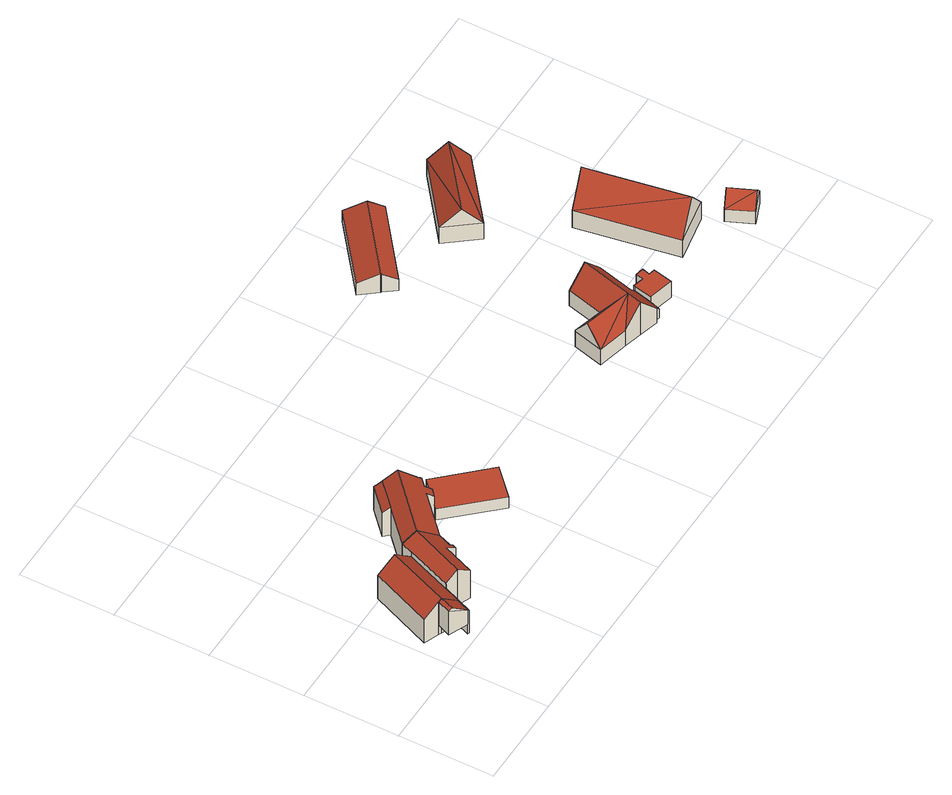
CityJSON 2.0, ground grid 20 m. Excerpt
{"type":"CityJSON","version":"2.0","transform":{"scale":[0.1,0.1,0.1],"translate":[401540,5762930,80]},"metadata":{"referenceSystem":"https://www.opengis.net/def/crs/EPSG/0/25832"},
"CityObjects":{
"building1":{"type":"Building","attributes":{"Gemeindeschluessel":"05515000","Geometrietyp2DReferenz":"3000","function":"51009_1610","roofType":"3100","measuredHeight":6.68},"geometry":[{"type":"Solid","lod":"2","boundaries":[[[[0,1,2,3]],[[4,5,1,0]],[[6,7,5,4]],[[3,2,7,6]],[[0,8,4]],[[6,9,3]],[[3,9,8,0]],[[4,8,9,6]],[[1,5,7,2]]]],"semantics":{"surfaces":[{"type":"WallSurface"},{"type":"RoofSurface"},{"type":"GroundSurface"}],"values":[[0,0,0,0,0,0,1,1,2]]}}]},
"building2":{"type":"Building","attributes":{"Gemeindeschluessel":"05515000","Geometrietyp2DReferenz":"3000","function":"31001_1000"},"address":[{"country":"Germany","locality":"Münster","thoroughfareNumber":"107","thoroughfareName":"Hochherzweg"}],"children":["building2-1","building2-2","building2-3","building2-4"]},
"building2-1":{"type":"BuildingPart","attributes":{"roofType":"2100","measuredHeight":7.37},"parents":["building2"],"geometry":[{"type":"Solid","lod":"2","boundaries":[[[[10,11,12,13]],[[14,11,10]],[[15,16,11,14]],[[17,18,16,15]],[[19,20,18,17]],[[13,12,21,22]],[[19,17,15,14,10,13,22]],[[11,16,18,20,21,12]],[[21,20,19,22]]]],"semantics":{"surfaces":[{"type":"WallSurface"},{"type":"RoofSurface"},{"type":"GroundSurface"},{"type":"ClosureSurface"}],"values":[[0,0,0,0,0,0,1,2,3]]}}]},
"building2-2":{"type":"BuildingPart","attributes":{"roofType":"3100","measuredHeight":9.61},"parents":["building2"],"geometry":[{"type":"Solid","lod":"2","boundaries":[[[[23,24,25,26]],[[27,28,24,23]],[[29,30,28,27]],[[31,32,30,29]],[[33,34,32,31]],[[35,36,34,33]],[[22,21,37,38,39]],[[40,41,20,19]],[[42,43,41,40]],[[44,45,43,42]],[[26,25,45,44]],[[19,22,39,46,40]],[[35,33,31,29,27,23,26,44,42,40,46]],[[24,28,30,32,34,36,47,37,21,20,41,43,45,25]],[[47,36,35,46]],[[38,46,39]],[[37,47,46,38]],[[20,21,22,19]]]],"semantics":{"surfaces":[{"type":"WallSurface"},{"type":"RoofSurface"},{"type":"GroundSurface"},{"type":"ClosureSurface"}],"values":[[0,0,0,0,0,0,0,0,0,0,0,1,1,2,3,0,3,3]]}}]},
"building2-3":{"type":"BuildingPart","attributes":{"roofType":"3100","measuredHeight":9.61},"parents":["building2"],"geometry":[{"type":"Solid","lod":"2","boundaries":[[[[48,49,50,51]],[[38,37,49,48]],[[52,53,36,35,54]],[[55,56,53,52]],[[57,58,56,55]],[[59,60,58,57]],[[61,62,60,59]],[[63,64,62,61]],[[65,66,64,63]],[[67,68,69,66,65]],[[61,59,57,55,52,54,46,63]],[[38,48,51,67,65,63,46]],[[49,37,47,36,53,56,58,60,62,64,66,69]],[[50,68,67,51]],[[49,69,68,50]],[[47,37,38,46]],[[35,46,54]],[[36,47,46,35]]]],"semantics":{"surfaces":[{"type":"WallSurface"},{"type":"RoofSurface"},{"type":"GroundSurface"},{"type":"ClosureSurface"}],"values":[[0,0,0,0,0,0,0,0,0,0,1,1,2,0,3,3,0,3]]}}]},
"building2-4":{"type":"BuildingPart","attributes":{"roofType":"3100","measuredHeight":9.24},"parents":["building2"],"geometry":[{"type":"Solid","lod":"2","boundaries":[[[[70,71,72,73]],[[74,49,71,70]],[[50,49,74]],[[75,66,69,68]],[[76,77,66,75]],[[78,79,77,76]],[[80,81,79,78]],[[8,82,81,80]],[[0,83,82,8]],[[84,85,83,0]],[[73,72,85,84]],[[80,78,76,75,68,50,74,70,8]],[[73,84,0,8,70]],[[71,49,69,66,77,79,81,82,83,85,72]],[[69,49,50,68]]]],"semantics":{"surfaces":[{"type":"WallSurface"},{"type":"RoofSurface"},{"type":"GroundSurface"},{"type":"ClosureSurface"}],"values":[[0,0,0,0,0,0,0,0,0,0,0,1,1,2,3]]}}]},
"building3":{"type":"Building","attributes":{"Geometrietyp2DReferenz":"3000","Gemeindeschluessel":"05515000","function":"31001_1000","roofType":"1000","measuredHeight":2.96},"geometry":[{"type":"Solid","lod":"2","boundaries":[[[[86,32,87,88]],[[89,30,32,86]],[[90,91,30,89]],[[92,93,91,90]],[[94,95,93,92]],[[88,87,95,94]],[[92,90,89,86,88,94]],[[32,30,91,93,95,87]]]],"semantics":{"surfaces":[{"type":"WallSurface"},{"type":"RoofSurface"},{"type":"GroundSurface"}],"values":[[0,0,0,0,0,0,1,2]]}}]},
"building4":{"type":"Building","attributes":{"Gemeindeschluessel":"05515000","Geometrietyp2DReferenz":"3000","function":"31001_1000"},"address":[{"country":"Germany","locality":"Münster","thoroughfareNumber":"108a","thoroughfareName":"Hochherzweg"}],"children":["building4-1","building4-2"]},
"building4-1":{"type":"BuildingPart","attributes":{"roofType":"5000","measuredHeight":8.66},"parents":["building4"],"geometry":[{"type":"Solid","lod":"2","boundaries":[[[[96,97,98,99]],[[100,101,97,96]],[[102,103,101,100]],[[104,105,103,102]],[[106,107,105,104]],[[108,99,106]],[[109,108,106]],[[104,110,111,109,106]],[[108,109,96]],[[99,108,96]],[[111,110,102,100]],[[110,104,102]],[[109,111,100,96]],[[98,97,101,103,105,107]],[[98,107,106,99]]]],"semantics":{"surfaces":[{"type":"WallSurface"},{"type":"RoofSurface"},{"type":"GroundSurface"},{"type":"ClosureSurface"}],"values":[[0,0,0,0,0,1,1,1,1,1,0,0,0,2,3]]}}]},
"building4-2":{"type":"BuildingPart","attributes":{"roofType":"3100","measuredHeight":8.66},"parents":["building4"],"geometry":[{"type":"Solid","lod":"2","boundaries":[[[[112,113,114,115]],[[116,117,113,112]],[[118,119,117,116]],[[120,121,119,118]],[[122,123,121,120]],[[99,98,123,122]],[[124,125,107,106]],[[126,127,125,124]],[[128,129,127,126]],[[130,131,129,128]],[[115,114,131,130]],[[124,106,99,122,126]],[[120,118,116,112,115,130,128,126,122]],[[113,117,119,121,123,98,107,125,127,129,131,114]],[[107,98,99,106]]]],"semantics":{"surfaces":[{"type":"WallSurface"},{"type":"RoofSurface"},{"type":"GroundSurface"},{"type":"ClosureSurface"}],"values":[[0,0,0,0,0,0,0,0,0,0,0,1,1,2,3]]}}]},
"building5":{"type":"Building","attributes":{"Gemeindeschluessel":"05515000","Geometrietyp2DReferenz":"3000","function":"31001_2460","roofType":"3100","measuredHeight":4.94},"geometry":[{"type":"Solid","lod":"2","boundaries":[[[[132,133,134,135]],[[136,137,133,132]],[[138,139,137,136]],[[140,141,139,138]],[[142,143,141,140]],[[144,145,143,142]],[[146,147,145,144]],[[135,134,147,146]],[[140,138,136,142]],[[132,135,146,144,142,136]],[[133,137,139,141,143,145,147,134]]]],"semantics":{"surfaces":[{"type":"WallSurface"},{"type":"RoofSurface"},{"type":"GroundSurface"}],"values":[[0,0,0,0,0,0,0,0,1,1,2]]}}]},
"building6":{"type":"Building","attributes":{"Gemeindeschluessel":"05515000","Geometrietyp2DReferenz":"3000","function":"31001_1000","roofType":"1000","measuredHeight":4.26},"address":[{"country":"Germany","locality":"Münster","thoroughfareNumber":"108","thoroughfareName":"Hochherzweg"}],"geometry":[{"type":"Solid","lod":"2","boundaries":[[[[148,149,150,151]],[[152,153,149,148]],[[154,155,153,152]],[[156,157,155,154]],[[158,159,157,156]],[[160,161,159,158]],[[162,163,161,160]],[[164,165,163,162]],[[151,150,165,164]],[[162,160,158,156,154,152,148,151,164]],[[149,153,155,157,159,161,163,165,150]]]],"semantics":{"surfaces":[{"type":"WallSurface"},{"type":"RoofSurface"},{"type":"GroundSurface"}],"values":[[0,0,0,0,0,0,0,0,0,1,2]]}}]},
"building7":{"type":"Building","attributes":{"Gemeindeschluessel":"05515000","Geometrietyp2DReferenz":"3000","function":"31001_2460","roofType":"3100","measuredHeight":8.62},"geometry":[{"type":"Solid","lod":"2","boundaries":[[[[166,167,168,169]],[[170,171,167,166]],[[172,173,171,170]],[[169,168,173,172]],[[166,174,170]],[[172,175,169]],[[166,169,175]],[[175,174,166]],[[174,175,172]],[[172,170,174]],[[167,171,173,168]]]],"semantics":{"surfaces":[{"type":"WallSurface"},{"type":"RoofSurface"},{"type":"GroundSurface"}],"values":[[0,0,0,0,0,0,1,1,1,1,2]]}}]},
"building8":{"type":"Building","attributes":{"Gemeindeschluessel":"05515000","Geometrietyp2DReferenz":"3000","function":"31001_1000","roofType":"3100","measuredHeight":10.95},"address":[{"country":"Germany","locality":"Münster","thoroughfareNumber":"110","thoroughfareName":"Hochherzweg"},{"country":"Germany","locality":"Münster","thoroughfareNumber":"110a","thoroughfareName":"Hochherzweg"}],"geometry":[{"type":"Solid","lod":"2","boundaries":[[[[176,177,178,179]],[[180,181,177,176]],[[182,183,181,180]],[[179,178,183,182]],[[176,184,180]],[[182,185,179]],[[176,179,185]],[[185,184,176]],[[184,185,182]],[[182,180,184]],[[177,181,183,178]]]],"semantics":{"surfaces":[{"type":"WallSurface"},{"type":"RoofSurface"},{"type":"GroundSurface"}],"values":[[0,0,0,0,0,0,1,1,1,1,2]]}}]},
"building9":{"type":"Building","attributes":{"Gemeindeschluessel":"05515000","Geometrietyp2DReferenz":"3000","function":"31001_1000","roofType":"3100","measuredHeight":6.28},"geometry":[{"type":"Solid","lod":"2","boundaries":[[[[186,187,188,189]],[[190,191,187,186]],[[192,193,191,190]],[[189,188,193,192]],[[186,194,190]],[[192,195,189]],[[195,194,186]],[[186,189,195]],[[192,190,194]],[[194,195,192]],[[187,191,193,188]]]],"semantics":{"surfaces":[{"type":"WallSurface"},{"type":"RoofSurface"},{"type":"GroundSurface"}],"values":[[0,0,0,0,0,0,1,1,1,1,2]]}}]}
},
"vertices":[
[35,51,118],[35,51,56],[23,23,56],[23,23,118],[74,34,95],[74,34,56],[63,6,95],[63,6,56],[41,48,123],[30,20,123],
[245,310,92],[245,310,30],[195,263,30],[195,263,92],[245,310,91],[247,308,94],[247,308,30],[247,307,94],[247,307,30],[255,298,104],[255,298,30],[206,251,30],[206,251,104],
[306,244,92],[306,244,30],[307,245,30],[307,245,92],[292,231,92],[292,231,30],[302,220,80],[302,220,30],[288,207,80],[288,207,30],[278,218,92],[278,218,30],[199,144,92],[199,144,30],[138,188,30],[138,188,103],[138,188,104],[275,277,126],[275,277,30],[304,246,94],[304,246,30],[305,247,94],[305,247,30],[162,171,126],[162,171,30],
[128,163,103],[128,163,30],[128,163,92],[128,163,104],[188,117,93],[188,117,30],[199,144,93],[195,114,87],[195,114,30],[191,106,87],[191,106,30],[170,115,104],[170,115,30],[143,47,104],[143,47,30],[116,58,126],[116,58,30],[92,68,105],[92,68,30],[91,68,105],[91,68,91],[91,68,30],
[93,178,123],[93,178,30],[57,193,30],[57,193,92],[128,163,93],[92,68,91],[66,5,91],[66,5,30],[63,6,94],[63,6,30],[74,34,94],[74,34,30],[41,48,30],[35,51,30],[4,64,91],[4,64,30],
[288,207,59],[279,199,30],[279,199,59],[302,220,59],[335,251,59],[335,251,30],[428,152,59],[428,152,30],[372,99,59],[372,99,30],
[760,130,75],[760,130,35],[823,114,35],[823,114,75],[776,193,75],[776,193,35],[780,192,75],[780,192,35],[780,194,75],[780,194,35],[840,178,75],[840,178,35],[870,136,121],[768,162,121],[780,192,78],[776,193,78],
[921,118,60],[921,118,35],[929,155,35],[929,155,62],[915,96,59],[915,96,35],[902,99,75],[902,99,35],[901,93,75],[901,93,35],[862,104,121],[862,104,35],[859,253,75],[859,253,35],[898,243,121],[898,243,35],[937,234,75],[937,234,35],[917,158,76],[917,158,35],
[724,571,73],[724,571,25],[743,546,25],[743,546,55],[723,572,74],[723,572,25],[695,608,55],[695,608,25],[840,721,55],[840,721,25],[868,685,74],[868,685,25],[868,684,74],[868,684,25],[888,658,55],[888,658,25],
[929,155,73],[929,155,30],[921,118,30],[921,118,73],[930,159,73],[930,159,30],[953,153,73],[953,153,30],[957,169,73],[957,169,30],[974,165,73],[974,165,30],[970,149,73],[970,149,30],[983,146,73],[983,146,30],[974,105,73],[974,105,30],
[933,477,66],[933,477,23],[1067,582,23],[1067,582,66],[883,541,66],[883,541,23],[1018,646,66],[1018,646,23],[908,509,109],[1043,614,109],
[1185,164,57],[1185,164,12],[1148,376,12],[1148,376,57],[1085,145,57],[1085,145,12],[1048,357,57],[1048,357,12],[1135,154,122],[1098,367,122],
[1206,128,37],[1206,128,4],[1230,75,4],[1230,75,37],[1255,148,37],[1255,148,4],[1278,95,37],[1278,95,4],[1231,138,67],[1254,85,67]
]}
